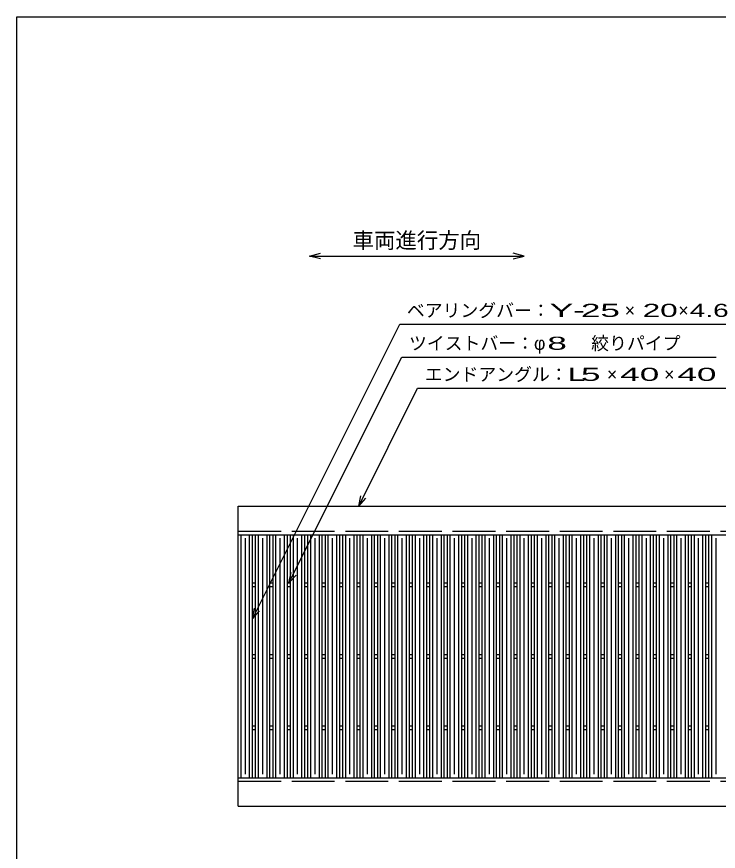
# Model space of a CAD drawing. Units: millimetres, scale not verified. Extents: x -1820 to 1731, y -1282 to 1054.
# Drawn here: x -1729 to -747, y -114 to 1054 of the extents above; entities that cross this region are included whole.
import ezdxf
from ezdxf.enums import TextEntityAlignment as Align

# ---------------------------------------------------------------- set-up
doc = ezdxf.new("R2010")
doc.units = ezdxf.units.MM
doc.header["$LTSCALE"] = 10
doc.linetypes.add('DASHED', pattern=[7.5, 6, -1.5])
for name, color, linetype, lineweight in [('0_2', 150, 'Continuous', 25), ('16', 3, 'Continuous', 25), ('22', 2, 'Continuous', 25)]:
    doc.layers.add(name, color=color, linetype=linetype, lineweight=lineweight)
doc.styles.add('ベクトル', font='')
doc.styles.get('ベクトル').set_extended_font_data('ベクトル')

msp = doc.modelspace()

# ---------------------------------------------------------------- linework, layer by layer
at = {"layer": '0_2'}
for p, q in [((-1729, -1146.5), (-1729, 1053.5)), ((-1729, 1053.5), (1731, 1053.5))]:
    msp.add_line(p, q, dxfattribs=at)
at = {"layer": '16'}
for p, q in [((-1419, 368.5), (-423, 368.5)), ((-1419, 328.5), (-1419, 368.5)), ((-1419, 328.5), (-423, 328.5)), ((-1419, -11.5), (-1419, 328.5)), ((-1419, 328.5), (-1399, 328.5)), ((-1415, -11.5), (-1415, 328.5)), ((-1403, -11.5), (-1403, 328.5)), ((-1399, -11.5), (-1399, 328.5)), ((-1394.6, -11.5), (-1394.6, 328.5)), ((-1394.6, 328.5), (-1374.6, 328.5)), ((-1390.6, -11.5), (-1390.6, 328.5)), ((-1378.6, -11.5), (-1378.6, 328.5)), ((-1374.6, -11.5), (-1374.6, 328.5)), ((-1370.2, -11.5), (-1370.2, 328.5)), ((-1370.2, 328.5), (-1350.2, 328.5)), ((-1366.2, -11.5), (-1366.2, 328.5)), ((-1354.2, -11.5), (-1354.2, 328.5)), ((-1350.2, -11.5), (-1350.2, 328.5)), ((-1345.8, -11.5), (-1345.8, 328.5)), ((-1345.8, 328.5), (-1325.8, 328.5)), ((-1341.8, -11.5), (-1341.8, 328.5)), ((-1329.8, -11.5), (-1329.8, 328.5)), ((-1325.8, -11.5), (-1325.8, 328.5)), ((-1321.4, -11.5), (-1321.4, 328.5)), ((-1321.4, 328.5), (-1301.4, 328.5)), ((-1317.4, -11.5), (-1317.4, 328.5)), ((-1305.4, -11.5), (-1305.4, 328.5)), ((-1301.4, -11.5), (-1301.4, 328.5)), ((-1297, -11.5), (-1297, 328.5)), ((-1297, 328.5), (-1277, 328.5)), ((-1293, -11.5), (-1293, 328.5)), ((-1281, -11.5), (-1281, 328.5)), ((-1277, -11.5), (-1277, 328.5)), ((-1272.6, -11.5), (-1272.6, 328.5)), ((-1272.6, 328.5), (-1252.6, 328.5)), ((-1268.6, -11.5), (-1268.6, 328.5)), ((-1256.6, -11.5), (-1256.6, 328.5)), ((-1252.6, -11.5), (-1252.6, 328.5)), ((-1248.2, -11.5), (-1248.2, 328.5)), ((-1248.2, 328.5), (-1228.2, 328.5)), ((-1244.2, -11.5), (-1244.2, 328.5)), ((-1232.2, -11.5), (-1232.2, 328.5)), ((-1228.2, -11.5), (-1228.2, 328.5)), ((-1223.8, -11.5), (-1223.8, 328.5)), ((-1223.8, 328.5), (-1203.8, 328.5)), ((-1219.8, -11.5), (-1219.8, 328.5)), ((-1207.8, -11.5), (-1207.8, 328.5)), ((-1203.8, -11.5), (-1203.8, 328.5)), ((-1199.4, -11.5), (-1199.4, 328.5)), ((-1199.4, 328.5), (-1179.4, 328.5)), ((-1195.4, -11.5), (-1195.4, 328.5)), ((-1183.4, -11.5), (-1183.4, 328.5)), ((-1179.4, -11.5), (-1179.4, 328.5)), ((-1175, -11.5), (-1175, 328.5)), ((-1175, 328.5), (-1155, 328.5)), ((-1171, -11.5), (-1171, 328.5)), ((-1159, -11.5), (-1159, 328.5)), ((-1155, -11.5), (-1155, 328.5)), ((-1150.6, -11.5), (-1150.6, 328.5)), ((-1150.6, 328.5), (-1130.6, 328.5)), ((-1146.6, -11.5), (-1146.6, 328.5)), ((-1134.6, -11.5), (-1134.6, 328.5)), ((-1130.6, -11.5), (-1130.6, 328.5)), ((-1126.2, -11.5), (-1126.2, 328.5)), ((-1126.2, 328.5), (-1106.2, 328.5)), ((-1122.2, -11.5), (-1122.2, 328.5)), ((-1110.2, -11.5), (-1110.2, 328.5)), ((-1106.2, -11.5), (-1106.2, 328.5)), ((-1101.8, -11.5), (-1101.8, 328.5)), ((-1101.8, 328.5), (-1081.8, 328.5)), ((-1097.8, -11.5), (-1097.8, 328.5)), ((-1085.8, -11.5), (-1085.8, 328.5)), ((-1081.8, -11.5), (-1081.8, 328.5)), ((-1077.4, -11.5), (-1077.4, 328.5)), ((-1077.4, 328.5), (-1057.4, 328.5)), ((-1073.4, -11.5), (-1073.4, 328.5)), ((-1061.4, -11.5), (-1061.4, 328.5)), ((-1057.4, -11.5), (-1057.4, 328.5)), ((-1053, -11.5), (-1053, 328.5)), ((-1053, 328.5), (-1033, 328.5)), ((-1049, -11.5), (-1049, 328.5)), ((-1037, -11.5), (-1037, 328.5)), ((-1033, -11.5), (-1033, 328.5)), ((-1028.6, -11.5), (-1028.6, 328.5)), ((-1028.6, 328.5), (-1008.6, 328.5)), ((-1024.6, -11.5), (-1024.6, 328.5)), ((-1012.6, -11.5), (-1012.6, 328.5)), ((-1008.6, -11.5), (-1008.6, 328.5)), ((-1004.2, -11.5), (-1004.2, 328.5)), ((-1004.2, 328.5), (-984.2, 328.5)), ((-1000.2, -11.5), (-1000.2, 328.5)), ((-988.2, -11.5), (-988.2, 328.5)), ((-984.2, -11.5), (-984.2, 328.5)), ((-979.8, -11.5), (-979.8, 328.5)), ((-979.8, 328.5), (-959.8, 328.5)), ((-975.8, -11.5), (-975.8, 328.5)), ((-963.8, -11.5), (-963.8, 328.5)), ((-959.8, -11.5), (-959.8, 328.5)), ((-955.4, -11.5), (-955.4, 328.5)), ((-955.4, 328.5), (-935.4, 328.5)), ((-951.4, -11.5), (-951.4, 328.5)), ((-939.4, -11.5), (-939.4, 328.5)), ((-935.4, -11.5), (-935.4, 328.5)), ((-931, -11.5), (-931, 328.5)), ((-931, 328.5), (-911, 328.5)), ((-927, -11.5), (-927, 328.5)), ((-915, -11.5), (-915, 328.5)), ((-911, -11.5), (-911, 328.5)), ((-906.6, -11.5), (-906.6, 328.5)), ((-906.6, 328.5), (-886.6, 328.5)), ((-902.6, -11.5), (-902.6, 328.5)), ((-890.6, -11.5), (-890.6, 328.5)), ((-886.6, -11.5), (-886.6, 328.5)), ((-882.2, -11.5), (-882.2, 328.5)), ((-882.2, 328.5), (-862.2, 328.5)), ((-878.2, -11.5), (-878.2, 328.5)), ((-866.2, -11.5), (-866.2, 328.5)), ((-862.2, -11.5), (-862.2, 328.5)), ((-857.8, -11.5), (-857.8, 328.5)), ((-857.8, 328.5), (-837.8, 328.5)), ((-853.8, -11.5), (-853.8, 328.5)), ((-841.8, -11.5), (-841.8, 328.5)), ((-837.8, -11.5), (-837.8, 328.5)), ((-833.4, -11.5), (-833.4, 328.5)), ((-833.4, 328.5), (-813.4, 328.5)), ((-829.4, -11.5), (-829.4, 328.5)), ((-817.4, -11.5), (-817.4, 328.5)), ((-813.4, -11.5), (-813.4, 328.5)), ((-809, -11.5), (-809, 328.5)), ((-809, 328.5), (-789, 328.5)), ((-805, -11.5), (-805, 328.5)), ((-793, -11.5), (-793, 328.5)), ((-789, -11.5), (-789, 328.5)), ((-784.6, -11.5), (-784.6, 328.5)), ((-784.6, 328.5), (-764.6, 328.5)), ((-780.6, -11.5), (-780.6, 328.5)), ((-768.6, -11.5), (-768.6, 328.5)), ((-764.6, -11.5), (-764.6, 328.5)), ((-760.2, -11.5), (-760.2, 328.5)), ((-760.2, 328.5), (-740.2, 328.5)), ((-756.2, -11.5), (-756.2, 328.5)), ((-1409, -6.5), (-1409, 323.5)), ((-1384.6, -6.5), (-1384.6, 323.5)), ((-1360.2, -6.5), (-1360.2, 323.5)), ((-1335.8, -6.5), (-1335.8, 323.5)), ((-1311.4, -6.5), (-1311.4, 323.5)), ((-1287, -6.5), (-1287, 323.5)), ((-1262.6, -6.5), (-1262.6, 323.5)), ((-1238.2, -6.5), (-1238.2, 323.5)), ((-1213.8, -6.5), (-1213.8, 323.5)), ((-1189.4, -6.5), (-1189.4, 323.5)), ((-1165, -6.5), (-1165, 323.5)), ((-1140.6, -6.5), (-1140.6, 323.5)), ((-1116.2, -6.5), (-1116.2, 323.5)), ((-1091.8, -6.5), (-1091.8, 323.5)), ((-1067.4, -6.5), (-1067.4, 323.5)), ((-1043, -6.5), (-1043, 323.5)), ((-1018.6, -6.5), (-1018.6, 323.5)), ((-994.2, -6.5), (-994.2, 323.5)), ((-969.8, -6.5), (-969.8, 323.5)), ((-945.4, -6.5), (-945.4, 323.5)), ((-921, -6.5), (-921, 323.5)), ((-896.6, -6.5), (-896.6, 323.5)), ((-872.2, -6.5), (-872.2, 323.5)), ((-847.8, -6.5), (-847.8, 323.5)), ((-823.4, -6.5), (-823.4, 323.5)), ((-799, -6.5), (-799, 323.5)), ((-774.6, -6.5), (-774.6, 323.5)), ((-750.2, -6.5), (-750.2, 323.5)), ((-1399, 261), (-1394.6, 261)), ((-1374.6, 261), (-1370.2, 261)), ((-1350.2, 261), (-1345.8, 261)), ((-1325.8, 261), (-1321.4, 261)), ((-1301.4, 261), (-1297, 261)), ((-1277, 261), (-1272.6, 261)), ((-1252.6, 261), (-1248.2, 261)), ((-1228.2, 261), (-1223.8, 261)), ((-1203.8, 261), (-1199.4, 261)), ((-1179.4, 261), (-1175, 261)), ((-1155, 261), (-1150.6, 261)), ((-1130.6, 261), (-1126.2, 261)), ((-1106.2, 261), (-1101.8, 261)), ((-1081.8, 261), (-1077.4, 261)), ((-1057.4, 261), (-1053, 261)), ((-1033, 261), (-1028.6, 261)), ((-1008.6, 261), (-1004.2, 261)), ((-984.2, 261), (-979.8, 261)), ((-959.8, 261), (-955.4, 261)), ((-935.4, 261), (-931, 261)), ((-911, 261), (-906.6, 261)), ((-886.6, 261), (-882.2, 261)), ((-862.2, 261), (-857.8, 261)), ((-837.8, 261), (-833.4, 261)), ((-813.4, 261), (-809, 261)), ((-789, 261), (-784.6, 261)), ((-764.6, 261), (-760.2, 261)), ((-1399, 256), (-1394.6, 256)), ((-1374.6, 256), (-1370.2, 256)), ((-1350.2, 256), (-1345.8, 256)), ((-1325.8, 256), (-1321.4, 256)), ((-1301.4, 256), (-1297, 256)), ((-1277, 256), (-1272.6, 256)), ((-1252.6, 256), (-1248.2, 256)), ((-1228.2, 256), (-1223.8, 256)), ((-1203.8, 256), (-1199.4, 256)), ((-1179.4, 256), (-1175, 256)), ((-1155, 256), (-1150.6, 256)), ((-1130.6, 256), (-1126.2, 256)), ((-1106.2, 256), (-1101.8, 256)), ((-1081.8, 256), (-1077.4, 256)), ((-1057.4, 256), (-1053, 256)), ((-1033, 256), (-1028.6, 256)), ((-1008.6, 256), (-1004.2, 256)), ((-984.2, 256), (-979.8, 256)), ((-959.8, 256), (-955.4, 256)), ((-935.4, 256), (-931, 256)), ((-911, 256), (-906.6, 256)), ((-886.6, 256), (-882.2, 256)), ((-862.2, 256), (-857.8, 256)), ((-837.8, 256), (-833.4, 256)), ((-813.4, 256), (-809, 256)), ((-789, 256), (-784.6, 256)), ((-764.6, 256), (-760.2, 256)), ((-1399, 161), (-1394.6, 161)), ((-1399, 156), (-1394.6, 156)), ((-1374.6, 161), (-1370.2, 161)), ((-1374.6, 156), (-1370.2, 156)), ((-1350.2, 161), (-1345.8, 161)), ((-1350.2, 156), (-1345.8, 156)), ((-1325.8, 161), (-1321.4, 161)), ((-1325.8, 156), (-1321.4, 156)), ((-1301.4, 161), (-1297, 161)), ((-1301.4, 156), (-1297, 156)), ((-1277, 161), (-1272.6, 161)), ((-1277, 156), (-1272.6, 156)), ((-1252.6, 161), (-1248.2, 161)), ((-1252.6, 156), (-1248.2, 156)), ((-1228.2, 161), (-1223.8, 161)), ((-1228.2, 156), (-1223.8, 156)), ((-1203.8, 161), (-1199.4, 161)), ((-1203.8, 156), (-1199.4, 156)), ((-1179.4, 161), (-1175, 161)), ((-1179.4, 156), (-1175, 156)), ((-1155, 161), (-1150.6, 161)), ((-1155, 156), (-1150.6, 156)), ((-1130.6, 161), (-1126.2, 161)), ((-1130.6, 156), (-1126.2, 156)), ((-1106.2, 161), (-1101.8, 161)), ((-1106.2, 156), (-1101.8, 156)), ((-1081.8, 161), (-1077.4, 161)), ((-1081.8, 156), (-1077.4, 156)), ((-1057.4, 161), (-1053, 161)), ((-1057.4, 156), (-1053, 156)), ((-1033, 161), (-1028.6, 161)), ((-1033, 156), (-1028.6, 156)), ((-1008.6, 161), (-1004.2, 161)), ((-1008.6, 156), (-1004.2, 156)), ((-984.2, 161), (-979.8, 161)), ((-984.2, 156), (-979.8, 156)), ((-959.8, 161), (-955.4, 161)), ((-959.8, 156), (-955.4, 156)), ((-935.4, 161), (-931, 161)), ((-935.4, 156), (-931, 156)), ((-911, 161), (-906.6, 161)), ((-911, 156), (-906.6, 156)), ((-886.6, 161), (-882.2, 161)), ((-886.6, 156), (-882.2, 156)), ((-862.2, 161), (-857.8, 161)), ((-862.2, 156), (-857.8, 156)), ((-837.8, 161), (-833.4, 161)), ((-837.8, 156), (-833.4, 156)), ((-813.4, 161), (-809, 161)), ((-813.4, 156), (-809, 156)), ((-789, 161), (-784.6, 161)), ((-789, 156), (-784.6, 156)), ((-764.6, 161), (-760.2, 161)), ((-764.6, 156), (-760.2, 156)), ((-1399, 61), (-1394.6, 61)), ((-1374.6, 61), (-1370.2, 61)), ((-1350.2, 61), (-1345.8, 61)), ((-1325.8, 61), (-1321.4, 61)), ((-1301.4, 61), (-1297, 61)), ((-1277, 61), (-1272.6, 61)), ((-1252.6, 61), (-1248.2, 61)), ((-1228.2, 61), (-1223.8, 61)), ((-1203.8, 61), (-1199.4, 61)), ((-1179.4, 61), (-1175, 61)), ((-1155, 61), (-1150.6, 61)), ((-1130.6, 61), (-1126.2, 61)), ((-1106.2, 61), (-1101.8, 61)), ((-1081.8, 61), (-1077.4, 61)), ((-1057.4, 61), (-1053, 61)), ((-1033, 61), (-1028.6, 61)), ((-1008.6, 61), (-1004.2, 61)), ((-984.2, 61), (-979.8, 61)), ((-959.8, 61), (-955.4, 61)), ((-935.4, 61), (-931, 61)), ((-911, 61), (-906.6, 61)), ((-886.6, 61), (-882.2, 61)), ((-862.2, 61), (-857.8, 61)), ((-837.8, 61), (-833.4, 61)), ((-813.4, 61), (-809, 61)), ((-789, 61), (-784.6, 61)), ((-764.6, 61), (-760.2, 61)), ((-1399, 56), (-1394.6, 56)), ((-1374.6, 56), (-1370.2, 56)), ((-1350.2, 56), (-1345.8, 56)), ((-1325.8, 56), (-1321.4, 56)), ((-1301.4, 56), (-1297, 56)), ((-1277, 56), (-1272.6, 56)), ((-1252.6, 56), (-1248.2, 56)), ((-1228.2, 56), (-1223.8, 56)), ((-1203.8, 56), (-1199.4, 56)), ((-1179.4, 56), (-1175, 56)), ((-1155, 56), (-1150.6, 56)), ((-1130.6, 56), (-1126.2, 56)), ((-1106.2, 56), (-1101.8, 56)), ((-1081.8, 56), (-1077.4, 56)), ((-1057.4, 56), (-1053, 56)), ((-1033, 56), (-1028.6, 56)), ((-1008.6, 56), (-1004.2, 56)), ((-984.2, 56), (-979.8, 56)), ((-959.8, 56), (-955.4, 56)), ((-935.4, 56), (-931, 56)), ((-911, 56), (-906.6, 56)), ((-886.6, 56), (-882.2, 56)), ((-862.2, 56), (-857.8, 56)), ((-837.8, 56), (-833.4, 56)), ((-813.4, 56), (-809, 56)), ((-789, 56), (-784.6, 56)), ((-764.6, 56), (-760.2, 56)), ((-1419, -11.5), (-423, -11.5)), ((-1419, -51.5), (-1419, -11.5)), ((-1419, -11.5), (-1399, -11.5)), ((-1394.6, -11.5), (-1374.6, -11.5)), ((-1370.2, -11.5), (-1350.2, -11.5)), ((-1345.8, -11.5), (-1325.8, -11.5)), ((-1321.4, -11.5), (-1301.4, -11.5)), ((-1297, -11.5), (-1277, -11.5)), ((-1272.6, -11.5), (-1252.6, -11.5)), ((-1248.2, -11.5), (-1228.2, -11.5)), ((-1223.8, -11.5), (-1203.8, -11.5)), ((-1199.4, -11.5), (-1179.4, -11.5)), ((-1175, -11.5), (-1155, -11.5)), ((-1150.6, -11.5), (-1130.6, -11.5)), ((-1126.2, -11.5), (-1106.2, -11.5)), ((-1101.8, -11.5), (-1081.8, -11.5)), ((-1077.4, -11.5), (-1057.4, -11.5)), ((-1053, -11.5), (-1033, -11.5)), ((-1028.6, -11.5), (-1008.6, -11.5)), ((-1004.2, -11.5), (-984.2, -11.5)), ((-979.8, -11.5), (-959.8, -11.5)), ((-955.4, -11.5), (-935.4, -11.5)), ((-931, -11.5), (-911, -11.5)), ((-906.6, -11.5), (-886.6, -11.5)), ((-882.2, -11.5), (-862.2, -11.5)), ((-857.8, -11.5), (-837.8, -11.5)), ((-833.4, -11.5), (-813.4, -11.5)), ((-809, -11.5), (-789, -11.5)), ((-784.6, -11.5), (-764.6, -11.5)), ((-760.2, -11.5), (-740.2, -11.5)), ((-1419, -51.5), (-423, -51.5))]:
    msp.add_line(p, q, dxfattribs=at)
at = {"layer": '16', "linetype": 'DASHED'}
for p, q in [((-1419, 333.5), (-423, 333.5)), ((-1419, -16.5), (-423, -16.5))]:
    msp.add_line(p, q, dxfattribs=at)
at = {"layer": '22', "color": 4}
for p, q in [((-1319, 718.5), (-1304, 722.5)), ((-1304, 714.5), (-1319, 718.5)), ((-1319, 718.5), (-1019, 718.5)), ((-1019, 718.5), (-1034, 722.5)), ((-1034, 714.5), (-1019, 718.5)), ((-1399, 211), (-1193, 623)), ((-1193, 623), (-713, 623)), ((-1348, 261), (-1190, 577)), ((-1190, 577), (-750, 577)), ((-1250.4, 368.5), (-1167.9, 533.5)), ((-1167.9, 533.5), (-727.9, 533.5)), ((-1250.4, 368.5), (-1247.4, 383.1)), ((-1250.4, 368.5), (-1240.4, 379.5)), ((-1348, 261), (-1345, 275.6)), ((-1348, 261), (-1338, 272)), ((-1399, 211), (-1396, 225.6)), ((-1399, 211), (-1389, 222))]:
    msp.add_line(p, q, dxfattribs=at)

# ---------------------------------------------------------------- texts
at = {"layer": '22', "style": 'ベクトル'}
for s, height, p in [('車両進行方向', 21.99, (-1259, 740.5)), ('ベアリングバー：', 18.33, (-1183, 642.5)), ('×', 18.33, (-878, 642.5)), ('×', 18.33, (-803, 642.5)), ('ツイストバー：', 18.33, (-1180, 596.5)), ('絞りパイプ', 18.33, (-925, 596.5)), ('φ', 18.33, (-1005, 596.5)), ('エンドアングル：', 18.33, (-1157.9, 553)), ('×', 18.33, (-902.9, 553)), ('×', 18.33, (-822.9, 553))]:
    msp.add_text(s, height=height, dxfattribs=at).set_placement(p, align=Align.MIDDLE_LEFT)
for s, width, p in [('Y-', 2, (-983, 642.5)), (' 25 ', 2, (-953, 642.5)), ('20', 1.8, (-853, 642.5)), (' 4.6 ', 1.6, (-798, 642.5)), (' 8 ', 2, (-1000, 596.5)), ('L', 1.8, (-957.9, 553)), (' 5 ', 2, (-952.9, 553)), (' 40 ', 2, (-897.9, 553)), (' 40 ', 2, (-817.9, 553))]:
    msp.add_text(s, height=18.33, dxfattribs=dict(at, width=width)).set_placement(p, align=Align.MIDDLE_LEFT)

doc.saveas('drawing.dxf')
